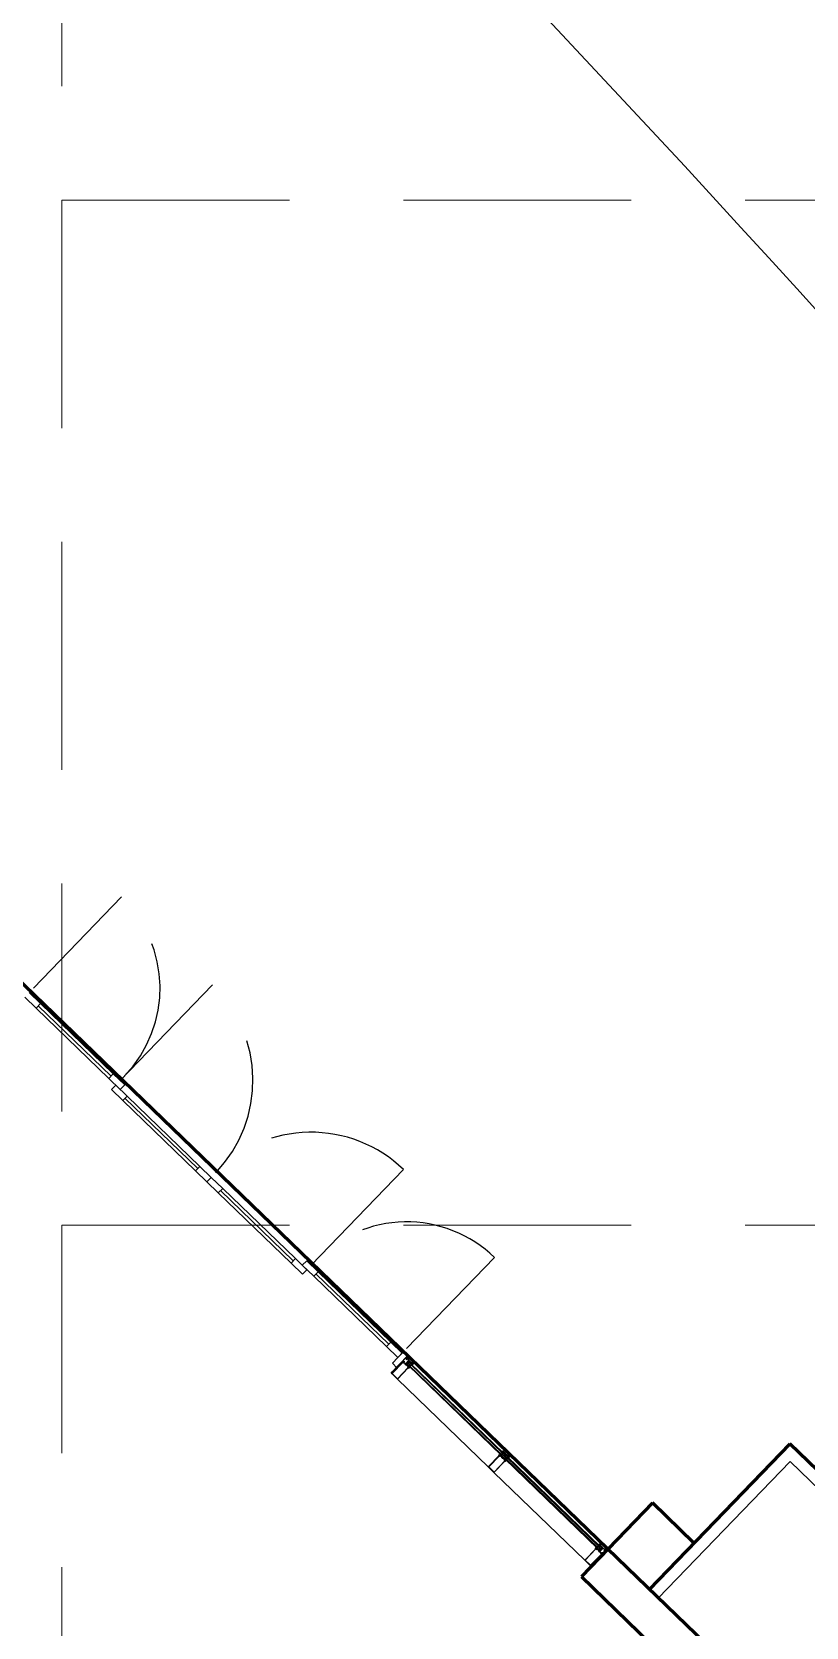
# Model space of a CAD drawing. Header units: feet. Extents: x 2597001 to 2598732, y 7017887 to 7019952.
# Drawn here: x 2597379.53 to 2597399.93, y 7018796.03 to 7018838.05 of the extents above; entities that cross this region are included whole.
import ezdxf

# ---------------------------------------------------------------- set-up
doc = ezdxf.new("R2010")
doc.units = ezdxf.units.FT
doc.header["$LTSCALE"] = 30
doc.header["$MEASUREMENT"] = 0
doc.linetypes.add('18358A-BASE-SITE$0$DASHED2', pattern=[0.375, 0.25, -0.125])
doc.linetypes.add('HIDDEN', pattern=[0.375, 0.25, -0.125])
doc.layers.get('0').update_dxf_attribs({"linetype": 'CONTINUOUS'})
for name, color, linetype, lineweight in [('18358A-BASE-SITE$0$Curb', 1, 'CONTINUOUS', 9), ('18358A-BASE-SITE$0$DICKS-A-WALL-AGAP', 1, 'CONTINUOUS', 20), ('18358A-BASE-SITE$0$DICKS-A-WALL-SHELL-EXT', 1, 'CONTINUOUS', 60), ('18358A-BASE-SITE$0$DICKS-A-WALL-SHELL-INT', 1, 'CONTINUOUS', 60)]:
    doc.layers.add(name, color=color, linetype=linetype, lineweight=lineweight)
doc.layers.add('GRID', color=254, linetype='HIDDEN')

msp = doc.modelspace()

# ---------------------------------------------------------------- linework, layer by layer
at = {"color": 9, "linetype": '18358A-BASE-SITE$0$DASHED2', "ltscale": 0.5}
for p, q in [((2597379.576, 7018812.866), (2597381.892, 7018815.264)), ((2597381.858, 7018810.431), (2597384.29, 7018812.948)), ((2597386.893, 7018805.568), (2597389.325, 7018808.086)), ((2597389.407, 7018803.372), (2597391.723, 7018805.77))]:
    msp.add_line(p, q, dxfattribs=at)
for p, q in [((2597379.345, 7018812.627), (2597379.644, 7018812.337)), ((2597379.76, 7018812.457), (2597379.46, 7018812.746)), ((2597379.644, 7018812.337), (2597379.76, 7018812.457)), ((2597379.644, 7018812.337), (2597381.563, 7018810.485)), ((2597379.644, 7018812.337), (2597379.644, 7018812.337)), ((2597381.678, 7018810.605), (2597379.76, 7018812.457)), ((2597381.678, 7018810.605), (2597381.563, 7018810.485)), ((2597381.563, 7018810.485), (2597381.862, 7018810.195)), ((2597381.978, 7018810.315), (2597381.678, 7018810.605)), ((2597381.742, 7018810.311), (2597381.627, 7018810.191)), ((2597381.627, 7018810.191), (2597381.926, 7018809.902)), ((2597382.042, 7018810.022), (2597381.742, 7018810.311)), ((2597381.862, 7018810.195), (2597381.978, 7018810.315)), ((2597381.862, 7018810.195), (2597381.862, 7018810.195)), ((2597381.926, 7018809.902), (2597382.042, 7018810.022)), ((2597381.926, 7018809.902), (2597383.845, 7018808.049)), ((2597381.926, 7018809.902), (2597381.926, 7018809.902)), ((2597383.96, 7018808.169), (2597382.042, 7018810.022)), ((2597383.96, 7018808.169), (2597383.845, 7018808.049)), ((2597383.845, 7018808.049), (2597384.144, 7018807.76)), ((2597384.26, 7018807.88), (2597383.96, 7018808.169)), ((2597384.144, 7018807.76), (2597384.26, 7018807.88)), ((2597384.26, 7018807.88), (2597384.144, 7018807.76)), ((2597384.144, 7018807.76), (2597384.144, 7018807.76)), ((2597384.144, 7018807.76), (2597384.444, 7018807.47)), ((2597384.56, 7018807.59), (2597384.26, 7018807.88)), ((2597384.444, 7018807.47), (2597384.56, 7018807.59)), ((2597386.478, 7018805.738), (2597384.56, 7018807.59)), ((2597384.444, 7018807.47), (2597384.444, 7018807.47)), ((2597384.444, 7018807.47), (2597386.362, 7018805.618)), ((2597386.478, 7018805.738), (2597386.362, 7018805.618)), ((2597386.362, 7018805.618), (2597386.662, 7018805.328)), ((2597386.778, 7018805.448), (2597386.478, 7018805.738)), ((2597386.774, 7018805.684), (2597386.658, 7018805.564)), ((2597386.658, 7018805.564), (2597386.958, 7018805.275)), ((2597386.662, 7018805.328), (2597386.778, 7018805.448)), ((2597387.073, 7018805.395), (2597386.774, 7018805.684)), ((2597386.662, 7018805.328), (2597386.662, 7018805.328)), ((2597386.958, 7018805.275), (2597387.073, 7018805.395)), ((2597386.958, 7018805.275), (2597386.958, 7018805.275)), ((2597386.958, 7018805.275), (2597388.876, 7018803.422)), ((2597388.992, 7018803.542), (2597387.073, 7018805.395)), ((2597388.992, 7018803.542), (2597388.876, 7018803.422)), ((2597388.876, 7018803.422), (2597389.176, 7018803.133)), ((2597389.291, 7018803.253), (2597388.992, 7018803.542)), ((2597389.43, 7018803.177), (2597388.996, 7018802.727)), ((2597389.32, 7018803.283), (2597389.031, 7018802.983)), ((2597389.031, 7018802.983), (2597389.151, 7018802.867)), ((2597389.176, 7018803.133), (2597389.291, 7018803.253)), ((2597389.176, 7018803.133), (2597389.176, 7018803.133)), ((2597389.44, 7018803.167), (2597389.32, 7018803.283)), ((2597389.434, 7018803.173), (2597389.43, 7018803.177)), ((2597389.434, 7018803.173), (2597389.435, 7018803.168)), ((2597389.435, 7018803.168), (2597389.438, 7018803.164)), ((2597389.438, 7018803.164), (2597389.442, 7018803.161)), ((2597389.442, 7018803.161), (2597389.447, 7018803.159)), ((2597389.447, 7018803.159), (2597389.449, 7018803.159)), ((2597389.449, 7018803.159), (2597389.599, 7018803.014)), ((2597391.905, 7018800.555), (2597389.455, 7018802.921)), ((2597391.963, 7018800.615), (2597389.513, 7018802.981)), ((2597389.578, 7018802.98), (2597389.56, 7018802.948)), ((2597389.573, 7018802.988), (2597389.599, 7018803.014)), ((2597389.573, 7018802.984), (2597389.578, 7018802.98)), ((2597388.996, 7018802.727), (2597389, 7018802.724)), ((2597389, 7018802.724), (2597389.004, 7018802.722)), ((2597389, 7018802.724), (2597389, 7018802.724)), ((2597389.004, 7018802.722), (2597389.009, 7018802.719)), ((2597389.009, 7018802.719), (2597389.012, 7018802.715)), ((2597389.012, 7018802.715), (2597389.014, 7018802.711)), ((2597389.014, 7018802.711), (2597389.015, 7018802.709)), ((2597389.015, 7018802.709), (2597389.164, 7018802.564)), ((2597389.164, 7018802.564), (2597389.452, 7018802.862)), ((2597389.454, 7018802.86), (2597389.458, 7018802.856)), ((2597389.458, 7018802.856), (2597389.489, 7018802.875)), ((2597391.558, 7018800.252), (2597391.846, 7018800.55)), ((2597391.708, 7018800.108), (2597391.996, 7018800.406)), ((2597391.84, 7018800.556), (2597391.858, 7018800.588)), ((2597391.844, 7018800.552), (2597391.84, 7018800.556)), ((2597391.959, 7018800.68), (2597391.928, 7018800.661)), ((2597391.964, 7018800.676), (2597391.959, 7018800.68)), ((2597391.967, 7018800.676), (2597391.993, 7018800.702)), ((2597392.142, 7018800.557), (2597391.993, 7018800.702)), ((2597391.998, 7018800.404), (2597392.002, 7018800.4)), ((2597394.449, 7018798.098), (2597391.999, 7018800.465)), ((2597392.002, 7018800.4), (2597392.033, 7018800.418)), ((2597394.507, 7018798.158), (2597392.057, 7018800.525)), ((2597392.121, 7018800.523), (2597392.104, 7018800.492)), ((2597392.117, 7018800.531), (2597392.142, 7018800.557)), ((2597392.117, 7018800.527), (2597392.121, 7018800.523)), ((2597391.708, 7018800.108), (2597391.558, 7018800.252)), ((2597394.102, 7018797.796), (2597394.39, 7018798.094)), ((2597394.705, 7018798.083), (2597394.271, 7018797.633)), ((2597394.384, 7018798.1), (2597394.402, 7018798.131)), ((2597394.388, 7018798.096), (2597394.384, 7018798.1)), ((2597394.503, 7018798.223), (2597394.472, 7018798.205)), ((2597394.508, 7018798.219), (2597394.503, 7018798.223)), ((2597394.511, 7018798.219), (2597394.537, 7018798.245)), ((2597394.686, 7018798.101), (2597394.537, 7018798.245)), ((2597394.687, 7018798.099), (2597394.686, 7018798.101)), ((2597394.689, 7018798.094), (2597394.687, 7018798.099)), ((2597394.701, 7018798.086), (2597394.697, 7018798.088)), ((2597394.701, 7018798.086), (2597394.705, 7018798.083)), ((2597394.252, 7018797.651), (2597394.102, 7018797.796)), ((2597394.254, 7018797.651), (2597394.252, 7018797.651)), ((2597394.259, 7018797.649), (2597394.254, 7018797.651)), ((2597394.263, 7018797.645), (2597394.259, 7018797.649)), ((2597394.265, 7018797.641), (2597394.263, 7018797.645)), ((2597394.267, 7018797.637), (2597394.265, 7018797.641)), ((2597394.267, 7018797.637), (2597394.267, 7018797.637)), ((2597394.271, 7018797.633), (2597394.267, 7018797.637))]:
    msp.add_line(p, q)
at = {"color": 9}
for p, q in [((2597379.702, 7018812.397), (2597381.62, 7018810.545)), ((2597381.984, 7018809.962), (2597383.902, 7018808.109)), ((2597384.502, 7018807.53), (2597386.42, 7018805.678)), ((2597387.015, 7018805.335), (2597388.934, 7018803.482)), ((2597389.015, 7018802.709), (2597389.318, 7018803.024)), ((2597389.026, 7018802.713), (2597389.308, 7018803.005)), ((2597389.032, 7018802.757), (2597389.314, 7018803.049)), ((2597389.303, 7018803.038), (2597389.058, 7018802.754)), ((2597389.308, 7018803.005), (2597389.328, 7018802.985)), ((2597389.311, 7018803.009), (2597389.324, 7018803.018)), ((2597389.311, 7018803.009), (2597389.328, 7018802.993)), ((2597389.314, 7018803.049), (2597389.34, 7018803.025)), ((2597389.318, 7018803.053), (2597389.376, 7018803.113)), ((2597389.343, 7018803.029), (2597389.318, 7018803.053)), ((2597389.324, 7018803.018), (2597389.318, 7018803.024)), ((2597389.321, 7018803.012), (2597389.322, 7018803.006)), ((2597389.324, 7018803.009), (2597389.321, 7018803.012)), ((2597389.322, 7018803.006), (2597389.325, 7018803.003)), ((2597389.34, 7018803.025), (2597389.324, 7018803.009)), ((2597389.325, 7018803.003), (2597389.336, 7018803.014)), ((2597389.328, 7018802.993), (2597389.337, 7018803.006)), ((2597389.339, 7018802.997), (2597389.328, 7018802.985)), ((2597389.336, 7018803.014), (2597389.344, 7018803.007)), ((2597389.38, 7018802.964), (2597389.337, 7018803.006)), ((2597389.373, 7018802.964), (2597389.339, 7018802.997)), ((2597389.34, 7018803.018), (2597389.354, 7018803.033)), ((2597389.347, 7018803.01), (2597389.34, 7018803.018)), ((2597389.35, 7018803.036), (2597389.343, 7018803.029)), ((2597389.344, 7018803.007), (2597389.347, 7018803.01)), ((2597389.354, 7018803.033), (2597389.35, 7018803.036)), ((2597389.366, 7018802.956), (2597389.373, 7018802.964)), ((2597389.366, 7018802.956), (2597389.369, 7018802.953)), ((2597389.369, 7018802.953), (2597389.373, 7018802.957)), ((2597389.373, 7018802.957), (2597389.399, 7018802.931)), ((2597389.376, 7018803.113), (2597389.401, 7018803.089)), ((2597389.38, 7018803.117), (2597389.401, 7018803.139)), ((2597389.405, 7018803.093), (2597389.38, 7018803.117)), ((2597389.38, 7018802.964), (2597389.386, 7018802.97)), ((2597389.384, 7018802.961), (2597389.39, 7018802.967)), ((2597389.384, 7018802.961), (2597389.403, 7018802.942)), ((2597389.388, 7018802.98), (2597389.386, 7018802.97)), ((2597389.449, 7018803.043), (2597389.388, 7018802.98)), ((2597389.393, 7018802.977), (2597389.39, 7018802.967)), ((2597389.449, 7018803.035), (2597389.393, 7018802.977)), ((2597389.401, 7018803.089), (2597389.394, 7018803.081)), ((2597389.394, 7018803.081), (2597389.398, 7018803.078)), ((2597389.396, 7018802.928), (2597389.399, 7018802.931)), ((2597389.396, 7018802.928), (2597389.399, 7018802.924)), ((2597389.398, 7018803.078), (2597389.412, 7018803.093)), ((2597389.399, 7018802.924), (2597389.407, 7018802.931)), ((2597389.401, 7018803.139), (2597389.407, 7018803.134)), ((2597389.403, 7018802.942), (2597389.409, 7018802.949)), ((2597389.405, 7018803.143), (2597389.434, 7018803.173)), ((2597389.41, 7018803.138), (2597389.405, 7018803.143)), ((2597389.405, 7018803.114), (2597389.42, 7018803.129)), ((2597389.411, 7018803.108), (2597389.405, 7018803.114)), ((2597389.42, 7018803.109), (2597389.405, 7018803.093)), ((2597389.407, 7018803.134), (2597389.41, 7018803.138)), ((2597389.407, 7018802.939), (2597389.412, 7018802.944)), ((2597389.407, 7018802.939), (2597389.45, 7018802.897)), ((2597389.407, 7018802.931), (2597389.44, 7018802.899)), ((2597389.419, 7018802.952), (2597389.409, 7018802.949)), ((2597389.42, 7018803.121), (2597389.411, 7018803.108)), ((2597389.412, 7018803.093), (2597389.42, 7018803.086)), ((2597389.422, 7018802.947), (2597389.412, 7018802.944)), ((2597389.416, 7018803.096), (2597389.427, 7018803.108)), ((2597389.423, 7018803.089), (2597389.416, 7018803.096)), ((2597389.417, 7018803.112), (2597389.42, 7018803.109)), ((2597389.423, 7018803.111), (2597389.417, 7018803.112)), ((2597389.475, 7018803.01), (2597389.419, 7018802.952)), ((2597389.429, 7018803.12), (2597389.42, 7018803.129)), ((2597389.42, 7018803.121), (2597389.437, 7018803.105)), ((2597389.42, 7018803.086), (2597389.423, 7018803.089)), ((2597389.444, 7018802.925), (2597389.421, 7018802.946)), ((2597389.483, 7018803.01), (2597389.422, 7018802.947)), ((2597389.423, 7018803.162), (2597389.425, 7018803.157)), ((2597389.423, 7018803.132), (2597389.449, 7018803.159)), ((2597389.423, 7018803.132), (2597389.432, 7018803.125)), ((2597389.427, 7018803.108), (2597389.423, 7018803.111)), ((2597389.437, 7018803.105), (2597389.424, 7018803.096)), ((2597389.424, 7018803.096), (2597389.537, 7018802.987)), ((2597389.425, 7018803.157), (2597389.428, 7018803.153)), ((2597389.426, 7018803.166), (2597389.428, 7018803.161)), ((2597389.428, 7018803.161), (2597389.431, 7018803.157)), ((2597389.428, 7018803.153), (2597389.431, 7018803.15)), ((2597389.429, 7018803.12), (2597389.435, 7018803.126)), ((2597389.43, 7018803.169), (2597389.432, 7018803.165)), ((2597389.431, 7018803.157), (2597389.435, 7018803.154)), ((2597389.431, 7018803.133), (2597389.449, 7018803.151)), ((2597389.431, 7018803.15), (2597389.436, 7018803.148)), ((2597389.433, 7018803.13), (2597389.431, 7018803.133)), ((2597389.432, 7018803.165), (2597389.435, 7018803.161)), ((2597389.435, 7018803.126), (2597389.432, 7018803.125)), ((2597389.433, 7018803.13), (2597389.45, 7018803.135)), ((2597389.433, 7018803.116), (2597389.445, 7018803.128)), ((2597389.433, 7018803.116), (2597389.444, 7018803.105)), ((2597389.433, 7018803.094), (2597389.444, 7018803.105)), ((2597389.467, 7018803.061), (2597389.433, 7018803.094)), ((2597389.438, 7018803.015), (2597389.433, 7018802.994)), ((2597389.433, 7018802.994), (2597389.435, 7018802.992)), ((2597389.435, 7018803.161), (2597389.439, 7018803.157)), ((2597389.435, 7018803.154), (2597389.44, 7018803.152)), ((2597389.456, 7018802.998), (2597389.435, 7018802.992)), ((2597389.436, 7018803.148), (2597389.438, 7018803.147)), ((2597389.453, 7018803.031), (2597389.438, 7018803.015)), ((2597389.444, 7018802.925), (2597389.438, 7018802.919)), ((2597389.439, 7018803.157), (2597389.443, 7018803.155)), ((2597389.443, 7018803.013), (2597389.439, 7018802.999)), ((2597389.453, 7018803.003), (2597389.439, 7018802.999)), ((2597389.44, 7018803.152), (2597389.441, 7018803.151)), ((2597389.443, 7018803.155), (2597389.445, 7018803.155)), ((2597389.461, 7018803.031), (2597389.443, 7018803.013)), ((2597389.445, 7018803.128), (2597389.452, 7018803.13)), ((2597389.454, 7018802.962), (2597389.445, 7018802.971)), ((2597389.446, 7018802.912), (2597389.518, 7018802.987)), ((2597389.451, 7018802.914), (2597389.448, 7018802.91)), ((2597389.456, 7018802.895), (2597389.448, 7018802.902)), ((2597389.449, 7018803.151), (2597389.591, 7018803.014)), ((2597389.463, 7018803.058), (2597389.449, 7018803.043)), ((2597389.449, 7018803.043), (2597389.464, 7018803.028)), ((2597389.449, 7018803.043), (2597389.461, 7018803.031)), ((2597389.449, 7018803.035), (2597389.453, 7018803.031)), ((2597389.449, 7018803.019), (2597389.449, 7018803.013)), ((2597389.452, 7018803.016), (2597389.449, 7018803.019)), ((2597389.449, 7018803.013), (2597389.453, 7018803.01)), ((2597389.452, 7018803.13), (2597389.45, 7018803.135)), ((2597389.455, 7018803.019), (2597389.452, 7018803.016)), ((2597389.471, 7018803.021), (2597389.453, 7018803.003)), ((2597389.453, 7018803.01), (2597389.459, 7018803.009)), ((2597389.454, 7018803.025), (2597389.455, 7018803.019)), ((2597389.457, 7018803.021), (2597389.454, 7018803.025)), ((2597389.454, 7018802.962), (2597389.472, 7018802.98)), ((2597389.456, 7018803.012), (2597389.459, 7018803.015)), ((2597389.471, 7018803.014), (2597389.456, 7018802.998)), ((2597389.459, 7018803.009), (2597389.456, 7018803.012)), ((2597389.464, 7018803.028), (2597389.457, 7018803.021)), ((2597389.459, 7018803.015), (2597389.464, 7018803.015)), ((2597389.49, 7018802.883), (2597389.459, 7018802.914)), ((2597389.461, 7018803.018), (2597389.468, 7018803.025)), ((2597389.464, 7018803.015), (2597389.461, 7018803.018)), ((2597389.463, 7018803.058), (2597389.463, 7018803.058)), ((2597389.497, 7018803.025), (2597389.463, 7018803.058)), ((2597389.472, 7018802.98), (2597389.463, 7018802.99)), ((2597389.464, 7018803.042), (2597389.465, 7018803.042)), ((2597389.467, 7018803.036), (2597389.464, 7018803.039)), ((2597389.467, 7018803.061), (2597389.469, 7018803.063)), ((2597389.47, 7018803.04), (2597389.468, 7018803.042)), ((2597389.468, 7018803.025), (2597389.483, 7018803.01)), ((2597389.469, 7018803.063), (2597389.503, 7018803.031)), ((2597389.469, 7018802.936), (2597389.498, 7018802.966)), ((2597391.919, 7018800.57), (2597389.469, 7018802.936)), ((2597389.499, 7018802.907), (2597389.469, 7018802.936)), ((2597389.47, 7018803.036), (2597389.471, 7018803.037)), ((2597389.471, 7018803.021), (2597389.483, 7018803.01)), ((2597389.471, 7018803.014), (2597389.475, 7018803.01)), ((2597389.475, 7018803.031), (2597389.476, 7018803.032)), ((2597389.478, 7018803.025), (2597389.476, 7018803.028)), ((2597389.482, 7018803.029), (2597389.479, 7018803.032)), ((2597389.481, 7018803.025), (2597389.482, 7018803.026)), ((2597389.483, 7018803.01), (2597389.497, 7018803.025)), ((2597389.505, 7018802.988), (2597389.483, 7018803.01)), ((2597391.948, 7018800.6), (2597389.498, 7018802.966)), ((2597389.498, 7018802.966), (2597389.528, 7018802.937)), ((2597389.528, 7018802.937), (2597389.499, 7018802.907)), ((2597389.499, 7018802.907), (2597389.499, 7018802.907)), ((2597389.501, 7018803.029), (2597389.503, 7018803.031)), ((2597389.501, 7018803.029), (2597389.534, 7018802.996)), ((2597389.505, 7018802.988), (2597389.511, 7018802.994)), ((2597389.52, 7018802.985), (2597389.524, 7018802.989)), ((2597389.552, 7018802.947), (2597389.52, 7018802.977)), ((2597389.539, 7018802.981), (2597389.531, 7018802.989)), ((2597389.534, 7018802.996), (2597389.545, 7018803.008)), ((2597389.545, 7018803), (2597389.537, 7018802.987)), ((2597389.545, 7018802.987), (2597389.539, 7018802.981)), ((2597389.539, 7018802.97), (2597389.539, 7018802.97)), ((2597389.547, 7018802.959), (2597389.539, 7018802.967)), ((2597389.544, 7018802.992), (2597389.542, 7018802.99)), ((2597389.542, 7018802.99), (2597389.545, 7018802.987)), ((2597389.551, 7018802.963), (2597389.542, 7018802.97)), ((2597389.552, 7018802.99), (2597389.544, 7018802.992)), ((2597389.549, 7018802.983), (2597389.544, 7018802.977)), ((2597389.555, 7018802.965), (2597389.544, 7018802.977)), ((2597389.557, 7018802.997), (2597389.545, 7018803.008)), ((2597389.562, 7018802.984), (2597389.545, 7018803)), ((2597389.562, 7018802.984), (2597389.549, 7018802.975)), ((2597389.549, 7018802.983), (2597389.552, 7018802.98)), ((2597389.549, 7018802.975), (2597389.555, 7018802.969)), ((2597389.55, 7018802.959), (2597389.551, 7018802.96)), ((2597389.552, 7018802.99), (2597389.554, 7018802.982)), ((2597389.554, 7018802.982), (2597389.552, 7018802.98)), ((2597389.573, 7018802.984), (2597389.555, 7018802.965)), ((2597389.555, 7018802.969), (2597389.57, 7018802.984)), ((2597389.557, 7018802.997), (2597389.569, 7018803.009)), ((2597389.56, 7018802.993), (2597389.566, 7018802.999)), ((2597389.56, 7018802.993), (2597389.57, 7018802.984)), ((2597389.566, 7018802.999), (2597389.565, 7018802.996)), ((2597389.573, 7018802.988), (2597389.565, 7018802.996)), ((2597389.569, 7018803.009), (2597389.57, 7018803.016)), ((2597389.57, 7018803.016), (2597389.575, 7018803.015)), ((2597389.571, 7018802.997), (2597389.575, 7018803.015)), ((2597389.571, 7018802.997), (2597389.573, 7018802.995)), ((2597389.573, 7018802.995), (2597389.591, 7018803.014)), ((2597391.993, 7018800.702), (2597389.599, 7018803.014)), ((2597389, 7018802.724), (2597389.029, 7018802.754)), ((2597389.003, 7018802.727), (2597389.008, 7018802.726)), ((2597389.007, 7018802.731), (2597389.012, 7018802.729)), ((2597389.008, 7018802.726), (2597389.012, 7018802.723)), ((2597389.01, 7018802.735), (2597389.015, 7018802.733)), ((2597389.012, 7018802.729), (2597389.016, 7018802.727)), ((2597389.012, 7018802.723), (2597389.015, 7018802.719)), ((2597389.015, 7018802.733), (2597389.019, 7018802.73)), ((2597389.015, 7018802.719), (2597389.018, 7018802.715)), ((2597389.016, 7018802.727), (2597389.019, 7018802.723)), ((2597389.018, 7018802.715), (2597389.018, 7018802.713)), ((2597389.019, 7018802.73), (2597389.023, 7018802.727)), ((2597389.019, 7018802.723), (2597389.021, 7018802.718)), ((2597389.021, 7018802.718), (2597389.022, 7018802.717)), ((2597389.023, 7018802.727), (2597389.025, 7018802.722)), ((2597389.025, 7018802.722), (2597389.025, 7018802.72)), ((2597389.026, 7018802.713), (2597389.168, 7018802.576)), ((2597389.029, 7018802.754), (2597389.034, 7018802.748)), ((2597389.038, 7018802.752), (2597389.032, 7018802.757)), ((2597389.034, 7018802.748), (2597389.038, 7018802.752)), ((2597391.558, 7018800.252), (2597389.164, 7018802.564)), ((2597389.168, 7018802.576), (2597389.45, 7018802.868)), ((2597389.44, 7018802.899), (2597389.43, 7018802.888)), ((2597389.45, 7018802.868), (2597389.43, 7018802.888)), ((2597389.437, 7018802.888), (2597389.45, 7018802.897)), ((2597389.454, 7018802.871), (2597389.437, 7018802.888)), ((2597389.445, 7018802.89), (2597389.447, 7018802.892)), ((2597389.448, 7018802.882), (2597389.445, 7018802.89)), ((2597389.447, 7018802.892), (2597389.45, 7018802.889)), ((2597389.448, 7018802.882), (2597389.456, 7018802.88)), ((2597389.45, 7018802.889), (2597389.456, 7018802.895)), ((2597389.452, 7018802.862), (2597389.468, 7018802.879)), ((2597389.454, 7018802.885), (2597389.46, 7018802.89)), ((2597389.454, 7018802.885), (2597389.457, 7018802.882)), ((2597389.454, 7018802.871), (2597389.463, 7018802.885)), ((2597389.454, 7018802.86), (2597389.472, 7018802.879)), ((2597389.456, 7018802.88), (2597389.457, 7018802.882)), ((2597389.472, 7018802.879), (2597389.46, 7018802.89)), ((2597389.463, 7018802.885), (2597389.468, 7018802.879)), ((2597389.466, 7018802.895), (2597389.467, 7018802.896)), ((2597389.475, 7018802.884), (2597389.466, 7018802.892)), ((2597389.478, 7018802.888), (2597389.47, 7018802.896)), ((2597389.478, 7018802.884), (2597389.478, 7018802.885)), ((2597391.569, 7018800.256), (2597391.852, 7018800.549)), ((2597391.712, 7018800.119), (2597391.994, 7018800.411)), ((2597391.844, 7018800.552), (2597391.862, 7018800.571)), ((2597391.846, 7018800.55), (2597391.862, 7018800.567)), ((2597391.852, 7018800.549), (2597391.872, 7018800.529)), ((2597391.855, 7018800.552), (2597391.868, 7018800.562)), ((2597391.855, 7018800.552), (2597391.872, 7018800.536)), ((2597391.862, 7018800.571), (2597391.874, 7018800.56)), ((2597391.868, 7018800.562), (2597391.862, 7018800.567)), ((2597391.864, 7018800.554), (2597391.866, 7018800.556)), ((2597391.866, 7018800.547), (2597391.864, 7018800.554)), ((2597391.866, 7018800.589), (2597391.897, 7018800.559)), ((2597391.869, 7018800.553), (2597391.866, 7018800.556)), ((2597391.866, 7018800.547), (2597391.874, 7018800.545)), ((2597391.867, 7018800.577), (2597391.868, 7018800.577)), ((2597391.875, 7018800.566), (2597391.867, 7018800.574)), ((2597391.869, 7018800.553), (2597391.874, 7018800.56)), ((2597391.879, 7018800.569), (2597391.871, 7018800.577)), ((2597391.872, 7018800.536), (2597391.881, 7018800.549)), ((2597391.883, 7018800.54), (2597391.872, 7018800.529)), ((2597391.873, 7018800.55), (2597391.879, 7018800.555)), ((2597391.876, 7018800.547), (2597391.873, 7018800.55)), ((2597391.874, 7018800.545), (2597391.876, 7018800.547)), ((2597391.878, 7018800.566), (2597391.879, 7018800.566)), ((2597391.879, 7018800.555), (2597391.886, 7018800.548)), ((2597391.924, 7018800.507), (2597391.881, 7018800.549)), ((2597391.917, 7018800.507), (2597391.883, 7018800.54)), ((2597391.889, 7018800.599), (2597391.918, 7018800.629)), ((2597391.919, 7018800.57), (2597391.889, 7018800.599)), ((2597391.897, 7018800.551), (2597391.894, 7018800.548)), ((2597391.896, 7018800.546), (2597391.968, 7018800.621)), ((2597391.909, 7018800.544), (2597391.903, 7018800.538)), ((2597391.909, 7018800.544), (2597391.931, 7018800.522)), ((2597391.91, 7018800.5), (2597391.917, 7018800.507)), ((2597391.913, 7018800.496), (2597391.91, 7018800.5)), ((2597391.913, 7018800.496), (2597391.917, 7018800.5)), ((2597391.943, 7018800.475), (2597391.917, 7018800.5)), ((2597391.918, 7018800.629), (2597391.948, 7018800.6)), ((2597391.948, 7018800.6), (2597391.919, 7018800.57)), ((2597391.919, 7018800.57), (2597391.919, 7018800.57)), ((2597391.924, 7018800.507), (2597391.93, 7018800.513)), ((2597391.927, 7018800.653), (2597391.959, 7018800.622)), ((2597391.928, 7018800.504), (2597391.934, 7018800.511)), ((2597391.947, 7018800.486), (2597391.928, 7018800.504)), ((2597391.932, 7018800.523), (2597391.93, 7018800.513)), ((2597391.993, 7018800.586), (2597391.932, 7018800.523)), ((2597391.937, 7018800.521), (2597391.934, 7018800.511)), ((2597391.993, 7018800.579), (2597391.937, 7018800.521)), ((2597391.939, 7018800.652), (2597391.94, 7018800.652)), ((2597391.948, 7018800.641), (2597391.939, 7018800.649)), ((2597391.94, 7018800.471), (2597391.943, 7018800.475)), ((2597391.943, 7018800.467), (2597391.94, 7018800.471)), ((2597391.951, 7018800.644), (2597391.943, 7018800.652)), ((2597391.943, 7018800.467), (2597391.951, 7018800.475)), ((2597391.945, 7018800.556), (2597391.964, 7018800.574)), ((2597391.945, 7018800.556), (2597391.955, 7018800.547)), ((2597391.964, 7018800.676), (2597391.946, 7018800.657)), ((2597391.946, 7018800.657), (2597391.957, 7018800.646)), ((2597391.947, 7018800.486), (2597391.953, 7018800.492)), ((2597391.949, 7018800.657), (2597391.964, 7018800.672)), ((2597391.955, 7018800.652), (2597391.949, 7018800.657)), ((2597391.95, 7018800.482), (2597391.956, 7018800.488)), ((2597391.95, 7018800.482), (2597391.994, 7018800.44)), ((2597391.951, 7018800.641), (2597391.951, 7018800.641)), ((2597391.951, 7018800.475), (2597391.984, 7018800.442)), ((2597391.963, 7018800.495), (2597391.953, 7018800.492)), ((2597391.964, 7018800.665), (2597391.955, 7018800.652)), ((2597391.966, 7018800.491), (2597391.956, 7018800.488)), ((2597391.963, 7018800.651), (2597391.957, 7018800.646)), ((2597391.962, 7018800.656), (2597391.96, 7018800.654)), ((2597391.963, 7018800.651), (2597391.96, 7018800.654)), ((2597391.97, 7018800.654), (2597391.962, 7018800.656)), ((2597391.967, 7018800.648), (2597391.962, 7018800.641)), ((2597391.962, 7018800.641), (2597391.97, 7018800.634)), ((2597392.019, 7018800.553), (2597391.963, 7018800.495)), ((2597391.973, 7018800.663), (2597391.964, 7018800.672)), ((2597391.964, 7018800.665), (2597391.981, 7018800.648)), ((2597391.964, 7018800.574), (2597391.973, 7018800.565)), ((2597391.988, 7018800.468), (2597391.965, 7018800.49)), ((2597391.966, 7018800.623), (2597391.97, 7018800.626)), ((2597392.027, 7018800.553), (2597391.966, 7018800.491)), ((2597391.967, 7018800.676), (2597391.975, 7018800.668)), ((2597391.97, 7018800.645), (2597391.967, 7018800.648)), ((2597391.981, 7018800.648), (2597391.968, 7018800.639)), ((2597392.08, 7018800.53), (2597391.968, 7018800.639)), ((2597391.97, 7018800.654), (2597391.972, 7018800.646)), ((2597391.972, 7018800.646), (2597391.97, 7018800.645)), ((2597391.97, 7018800.608), (2597391.976, 7018800.613)), ((2597391.97, 7018800.608), (2597391.993, 7018800.586)), ((2597391.973, 7018800.663), (2597391.979, 7018800.669)), ((2597391.984, 7018800.442), (2597391.973, 7018800.431)), ((2597391.994, 7018800.411), (2597391.973, 7018800.431)), ((2597391.975, 7018800.676), (2597391.993, 7018800.695)), ((2597391.977, 7018800.674), (2597391.975, 7018800.676)), ((2597391.979, 7018800.669), (2597391.975, 7018800.668)), ((2597391.977, 7018800.674), (2597391.994, 7018800.679)), ((2597391.977, 7018800.659), (2597391.989, 7018800.672)), ((2597391.977, 7018800.659), (2597391.988, 7018800.649)), ((2597391.977, 7018800.637), (2597391.988, 7018800.649)), ((2597392.011, 7018800.605), (2597391.977, 7018800.637)), ((2597391.982, 7018800.559), (2597391.977, 7018800.538)), ((2597391.979, 7018800.536), (2597391.977, 7018800.538)), ((2597391.999, 7018800.541), (2597391.979, 7018800.536)), ((2597391.981, 7018800.431), (2597391.994, 7018800.44)), ((2597391.998, 7018800.415), (2597391.981, 7018800.431)), ((2597391.997, 7018800.575), (2597391.982, 7018800.559)), ((2597391.988, 7018800.468), (2597391.982, 7018800.462)), ((2597391.986, 7018800.556), (2597391.983, 7018800.542)), ((2597391.997, 7018800.546), (2597391.983, 7018800.542)), ((2597392.005, 7018800.575), (2597391.986, 7018800.556)), ((2597391.989, 7018800.672), (2597391.995, 7018800.674)), ((2597391.998, 7018800.505), (2597391.989, 7018800.514)), ((2597391.989, 7018800.433), (2597391.991, 7018800.435)), ((2597391.992, 7018800.425), (2597391.989, 7018800.433)), ((2597391.99, 7018800.455), (2597392.062, 7018800.53)), ((2597391.991, 7018800.435), (2597391.994, 7018800.432)), ((2597391.995, 7018800.457), (2597391.992, 7018800.453)), ((2597391.999, 7018800.438), (2597391.992, 7018800.446)), ((2597391.992, 7018800.425), (2597391.999, 7018800.423)), ((2597392.135, 7018800.557), (2597391.993, 7018800.695)), ((2597391.993, 7018800.586), (2597392.007, 7018800.601)), ((2597392.005, 7018800.575), (2597391.993, 7018800.586)), ((2597392.008, 7018800.572), (2597391.993, 7018800.586)), ((2597391.997, 7018800.575), (2597391.993, 7018800.579)), ((2597391.993, 7018800.557), (2597391.993, 7018800.562)), ((2597391.993, 7018800.562), (2597391.996, 7018800.559)), ((2597391.997, 7018800.553), (2597391.993, 7018800.557)), ((2597391.995, 7018800.674), (2597391.994, 7018800.679)), ((2597391.994, 7018800.432), (2597391.999, 7018800.438)), ((2597391.996, 7018800.559), (2597391.999, 7018800.562)), ((2597391.996, 7018800.406), (2597392.012, 7018800.422)), ((2597392.015, 7018800.565), (2597391.997, 7018800.546)), ((2597392.003, 7018800.552), (2597391.997, 7018800.553)), ((2597391.999, 7018800.562), (2597391.998, 7018800.568)), ((2597391.998, 7018800.568), (2597392.001, 7018800.565)), ((2597391.998, 7018800.505), (2597392.016, 7018800.524)), ((2597391.998, 7018800.428), (2597392.004, 7018800.434)), ((2597391.998, 7018800.415), (2597392.007, 7018800.428)), ((2597391.998, 7018800.428), (2597392.001, 7018800.425)), ((2597391.998, 7018800.404), (2597392.016, 7018800.423)), ((2597392.015, 7018800.557), (2597391.999, 7018800.541)), ((2597391.999, 7018800.423), (2597392.001, 7018800.425)), ((2597392.003, 7018800.559), (2597392, 7018800.556)), ((2597392, 7018800.556), (2597392.003, 7018800.552)), ((2597392.001, 7018800.565), (2597392.008, 7018800.572)), ((2597392.008, 7018800.558), (2597392.003, 7018800.559)), ((2597392.034, 7018800.427), (2597392.003, 7018800.457)), ((2597392.016, 7018800.423), (2597392.004, 7018800.434)), ((2597392.012, 7018800.568), (2597392.005, 7018800.561)), ((2597392.005, 7018800.561), (2597392.008, 7018800.558)), ((2597392.007, 7018800.601), (2597392.041, 7018800.568)), ((2597392.016, 7018800.524), (2597392.007, 7018800.533)), ((2597392.007, 7018800.428), (2597392.012, 7018800.422)), ((2597392.008, 7018800.585), (2597392.009, 7018800.586)), ((2597392.011, 7018800.58), (2597392.008, 7018800.582)), ((2597392.01, 7018800.438), (2597392.011, 7018800.439)), ((2597392.019, 7018800.427), (2597392.01, 7018800.435)), ((2597392.011, 7018800.605), (2597392.013, 7018800.607)), ((2597392.014, 7018800.583), (2597392.012, 7018800.586)), ((2597392.027, 7018800.553), (2597392.012, 7018800.568)), ((2597392.046, 7018800.574), (2597392.013, 7018800.607)), ((2597392.013, 7018800.48), (2597392.042, 7018800.51)), ((2597394.463, 7018798.113), (2597392.013, 7018800.48)), ((2597392.043, 7018800.451), (2597392.013, 7018800.48)), ((2597392.014, 7018800.58), (2597392.014, 7018800.58)), ((2597392.022, 7018800.431), (2597392.014, 7018800.439)), ((2597392.027, 7018800.553), (2597392.015, 7018800.565)), ((2597392.019, 7018800.553), (2597392.015, 7018800.557)), ((2597392.019, 7018800.574), (2597392.02, 7018800.575)), ((2597392.022, 7018800.569), (2597392.019, 7018800.571)), ((2597392.022, 7018800.427), (2597392.022, 7018800.428)), ((2597392.026, 7018800.572), (2597392.023, 7018800.575)), ((2597392.025, 7018800.569), (2597392.026, 7018800.569)), ((2597392.041, 7018800.568), (2597392.027, 7018800.553)), ((2597392.049, 7018800.532), (2597392.027, 7018800.553)), ((2597392.041, 7018800.568), (2597392.041, 7018800.568)), ((2597394.492, 7018798.143), (2597392.042, 7018800.51)), ((2597392.042, 7018800.51), (2597392.072, 7018800.481)), ((2597392.072, 7018800.481), (2597392.043, 7018800.451)), ((2597392.043, 7018800.451), (2597392.043, 7018800.451)), ((2597392.045, 7018800.572), (2597392.046, 7018800.574)), ((2597392.045, 7018800.572), (2597392.078, 7018800.54)), ((2597392.049, 7018800.532), (2597392.054, 7018800.537)), ((2597392.064, 7018800.528), (2597392.068, 7018800.532)), ((2597392.096, 7018800.49), (2597392.064, 7018800.521)), ((2597392.083, 7018800.525), (2597392.075, 7018800.532)), ((2597392.078, 7018800.54), (2597392.089, 7018800.551)), ((2597392.089, 7018800.544), (2597392.08, 7018800.53)), ((2597392.089, 7018800.53), (2597392.083, 7018800.525)), ((2597392.083, 7018800.513), (2597392.083, 7018800.514)), ((2597392.091, 7018800.502), (2597392.083, 7018800.51)), ((2597392.088, 7018800.535), (2597392.086, 7018800.533)), ((2597392.086, 7018800.533), (2597392.089, 7018800.53)), ((2597392.094, 7018800.506), (2597392.086, 7018800.514)), ((2597392.093, 7018800.526), (2597392.087, 7018800.52)), ((2597392.099, 7018800.509), (2597392.087, 7018800.52)), ((2597392.095, 7018800.533), (2597392.088, 7018800.535)), ((2597392.1, 7018800.54), (2597392.089, 7018800.551)), ((2597392.106, 7018800.527), (2597392.089, 7018800.544)), ((2597392.106, 7018800.527), (2597392.093, 7018800.518)), ((2597392.093, 7018800.526), (2597392.096, 7018800.523)), ((2597392.093, 7018800.518), (2597392.099, 7018800.512)), ((2597392.094, 7018800.502), (2597392.095, 7018800.503)), ((2597392.095, 7018800.533), (2597392.098, 7018800.525)), ((2597392.098, 7018800.525), (2597392.096, 7018800.523)), ((2597392.099, 7018800.512), (2597392.114, 7018800.527)), ((2597392.117, 7018800.527), (2597392.099, 7018800.509)), ((2597392.1, 7018800.54), (2597392.112, 7018800.552)), ((2597392.104, 7018800.536), (2597392.11, 7018800.542)), ((2597392.104, 7018800.536), (2597392.114, 7018800.527)), ((2597392.11, 7018800.542), (2597392.109, 7018800.539)), ((2597392.117, 7018800.531), (2597392.109, 7018800.539)), ((2597392.112, 7018800.552), (2597392.114, 7018800.559)), ((2597392.114, 7018800.559), (2597392.119, 7018800.558)), ((2597392.115, 7018800.541), (2597392.119, 7018800.558)), ((2597392.115, 7018800.541), (2597392.117, 7018800.538)), ((2597392.117, 7018800.538), (2597392.135, 7018800.557)), ((2597394.537, 7018798.245), (2597392.142, 7018800.557)), ((2597391.712, 7018800.119), (2597391.569, 7018800.256)), ((2597394.102, 7018797.796), (2597391.708, 7018800.108)), ((2597394.113, 7018797.8), (2597394.396, 7018798.092)), ((2597394.252, 7018797.651), (2597394.556, 7018797.966)), ((2597394.256, 7018797.662), (2597394.538, 7018797.954)), ((2597394.571, 7018797.951), (2597394.296, 7018797.696)), ((2597394.3, 7018797.67), (2597394.582, 7018797.963)), ((2597394.388, 7018798.096), (2597394.406, 7018798.114)), ((2597394.39, 7018798.094), (2597394.406, 7018798.111)), ((2597394.396, 7018798.092), (2597394.416, 7018798.072)), ((2597394.399, 7018798.096), (2597394.412, 7018798.105)), ((2597394.399, 7018798.096), (2597394.416, 7018798.079)), ((2597394.406, 7018798.114), (2597394.418, 7018798.103)), ((2597394.412, 7018798.105), (2597394.406, 7018798.111)), ((2597394.408, 7018798.098), (2597394.41, 7018798.1)), ((2597394.41, 7018798.09), (2597394.408, 7018798.098)), ((2597394.41, 7018798.133), (2597394.441, 7018798.102)), ((2597394.413, 7018798.097), (2597394.41, 7018798.1)), ((2597394.41, 7018798.09), (2597394.418, 7018798.088)), ((2597394.411, 7018798.12), (2597394.412, 7018798.121)), ((2597394.419, 7018798.109), (2597394.411, 7018798.117)), ((2597394.413, 7018798.097), (2597394.418, 7018798.103)), ((2597394.423, 7018798.113), (2597394.415, 7018798.121)), ((2597394.416, 7018798.093), (2597394.423, 7018798.098)), ((2597394.42, 7018798.09), (2597394.416, 7018798.093)), ((2597394.416, 7018798.079), (2597394.425, 7018798.093)), ((2597394.427, 7018798.083), (2597394.416, 7018798.072)), ((2597394.418, 7018798.088), (2597394.42, 7018798.09)), ((2597394.422, 7018798.109), (2597394.423, 7018798.11)), ((2597394.423, 7018798.098), (2597394.43, 7018798.091)), ((2597394.468, 7018798.051), (2597394.425, 7018798.093)), ((2597394.461, 7018798.051), (2597394.427, 7018798.083)), ((2597394.433, 7018798.142), (2597394.462, 7018798.172)), ((2597394.463, 7018798.113), (2597394.433, 7018798.142)), ((2597394.441, 7018798.095), (2597394.438, 7018798.091)), ((2597394.44, 7018798.089), (2597394.512, 7018798.164)), ((2597394.453, 7018798.087), (2597394.447, 7018798.082)), ((2597394.453, 7018798.087), (2597394.475, 7018798.066)), ((2597394.454, 7018798.043), (2597394.461, 7018798.051)), ((2597394.457, 7018798.04), (2597394.454, 7018798.043)), ((2597394.457, 7018798.04), (2597394.461, 7018798.043)), ((2597394.487, 7018798.018), (2597394.461, 7018798.043)), ((2597394.462, 7018798.172), (2597394.492, 7018798.143)), ((2597394.492, 7018798.143), (2597394.463, 7018798.113)), ((2597394.463, 7018798.113), (2597394.463, 7018798.113)), ((2597394.468, 7018798.051), (2597394.474, 7018798.056)), ((2597394.471, 7018798.196), (2597394.503, 7018798.166)), ((2597394.472, 7018798.047), (2597394.478, 7018798.054)), ((2597394.491, 7018798.029), (2597394.472, 7018798.047)), ((2597394.476, 7018798.067), (2597394.474, 7018798.056)), ((2597394.537, 7018798.129), (2597394.476, 7018798.067)), ((2597394.481, 7018798.064), (2597394.478, 7018798.054)), ((2597394.537, 7018798.122), (2597394.481, 7018798.064)), ((2597394.483, 7018798.195), (2597394.484, 7018798.196)), ((2597394.491, 7018798.184), (2597394.483, 7018798.192)), ((2597394.483, 7018798.014), (2597394.487, 7018798.018)), ((2597394.487, 7018798.011), (2597394.483, 7018798.014)), ((2597394.495, 7018798.188), (2597394.487, 7018798.196)), ((2597394.487, 7018798.011), (2597394.494, 7018798.018)), ((2597394.508, 7018798.219), (2597394.489, 7018798.2)), ((2597394.489, 7018798.2), (2597394.501, 7018798.189)), ((2597394.489, 7018798.099), (2597394.507, 7018798.118)), ((2597394.489, 7018798.099), (2597394.499, 7018798.09)), ((2597394.491, 7018798.029), (2597394.497, 7018798.036)), ((2597394.493, 7018798.2), (2597394.508, 7018798.215)), ((2597394.499, 7018798.195), (2597394.493, 7018798.2)), ((2597394.494, 7018798.184), (2597394.495, 7018798.185)), ((2597394.494, 7018798.026), (2597394.5, 7018798.031)), ((2597394.494, 7018798.026), (2597394.538, 7018797.984)), ((2597394.494, 7018798.018), (2597394.528, 7018797.986)), ((2597394.507, 7018798.039), (2597394.497, 7018798.036)), ((2597394.508, 7018798.208), (2597394.499, 7018798.195)), ((2597394.51, 7018798.034), (2597394.5, 7018798.031)), ((2597394.507, 7018798.195), (2597394.501, 7018798.189)), ((2597394.506, 7018798.2), (2597394.504, 7018798.198)), ((2597394.507, 7018798.195), (2597394.504, 7018798.198)), ((2597394.514, 7018798.198), (2597394.506, 7018798.2)), ((2597394.511, 7018798.191), (2597394.506, 7018798.185)), ((2597394.506, 7018798.185), (2597394.514, 7018798.177)), ((2597394.507, 7018798.118), (2597394.517, 7018798.109)), ((2597394.563, 7018798.097), (2597394.507, 7018798.039)), ((2597394.517, 7018798.206), (2597394.508, 7018798.215)), ((2597394.508, 7018798.208), (2597394.525, 7018798.192)), ((2597394.51, 7018798.166), (2597394.514, 7018798.17)), ((2597394.57, 7018798.097), (2597394.51, 7018798.034)), ((2597394.511, 7018798.219), (2597394.519, 7018798.211)), ((2597394.514, 7018798.188), (2597394.511, 7018798.191)), ((2597394.525, 7018798.192), (2597394.512, 7018798.183)), ((2597394.624, 7018798.074), (2597394.512, 7018798.183)), ((2597394.514, 7018798.198), (2597394.516, 7018798.19)), ((2597394.516, 7018798.19), (2597394.514, 7018798.188)), ((2597394.514, 7018798.151), (2597394.52, 7018798.157)), ((2597394.514, 7018798.151), (2597394.537, 7018798.129)), ((2597394.517, 7018798.206), (2597394.523, 7018798.212)), ((2597394.528, 7018797.986), (2597394.517, 7018797.974)), ((2597394.538, 7018797.954), (2597394.517, 7018797.974)), ((2597394.519, 7018798.219), (2597394.537, 7018798.238)), ((2597394.521, 7018798.217), (2597394.519, 7018798.219)), ((2597394.523, 7018798.212), (2597394.519, 7018798.211)), ((2597394.526, 7018798.102), (2597394.52, 7018798.081)), ((2597394.523, 7018798.079), (2597394.52, 7018798.081)), ((2597394.521, 7018798.217), (2597394.538, 7018798.222)), ((2597394.521, 7018798.203), (2597394.533, 7018798.215)), ((2597394.521, 7018798.203), (2597394.532, 7018798.192)), ((2597394.521, 7018798.181), (2597394.532, 7018798.192)), ((2597394.555, 7018798.148), (2597394.521, 7018798.181)), ((2597394.543, 7018798.085), (2597394.523, 7018798.079)), ((2597394.525, 7018797.975), (2597394.538, 7018797.984)), ((2597394.542, 7018797.958), (2597394.525, 7018797.975)), ((2597394.541, 7018798.118), (2597394.526, 7018798.102)), ((2597394.53, 7018798.099), (2597394.527, 7018798.086)), ((2597394.541, 7018798.089), (2597394.527, 7018798.086)), ((2597394.548, 7018798.118), (2597394.53, 7018798.099)), ((2597394.533, 7018798.215), (2597394.539, 7018798.217)), ((2597394.535, 7018797.972), (2597394.546, 7018797.983)), ((2597394.539, 7018797.968), (2597394.535, 7018797.972)), ((2597394.679, 7018798.101), (2597394.537, 7018798.238)), ((2597394.537, 7018798.129), (2597394.551, 7018798.144)), ((2597394.552, 7018798.115), (2597394.537, 7018798.129)), ((2597394.548, 7018798.118), (2597394.537, 7018798.129)), ((2597394.541, 7018798.118), (2597394.537, 7018798.122)), ((2597394.537, 7018798.106), (2597394.54, 7018798.103)), ((2597394.537, 7018798.1), (2597394.537, 7018798.106)), ((2597394.541, 7018798.096), (2597394.537, 7018798.1)), ((2597394.539, 7018798.217), (2597394.538, 7018798.222)), ((2597394.538, 7018797.99), (2597394.542, 7018797.994)), ((2597394.546, 7018797.983), (2597394.538, 7018797.99)), ((2597394.544, 7018797.968), (2597394.539, 7018797.968)), ((2597394.54, 7018798.103), (2597394.543, 7018798.106)), ((2597394.559, 7018798.108), (2597394.541, 7018798.089)), ((2597394.547, 7018798.096), (2597394.541, 7018798.096)), ((2597394.557, 7018797.987), (2597394.541, 7018797.971)), ((2597394.541, 7018797.971), (2597394.544, 7018797.968)), ((2597394.542, 7018798.111), (2597394.545, 7018798.108)), ((2597394.543, 7018798.106), (2597394.542, 7018798.111)), ((2597394.542, 7018797.994), (2597394.549, 7018797.987)), ((2597394.542, 7018797.958), (2597394.55, 7018797.971)), ((2597394.559, 7018798.101), (2597394.543, 7018798.085)), ((2597394.546, 7018798.102), (2597394.544, 7018798.099)), ((2597394.544, 7018798.099), (2597394.547, 7018798.096)), ((2597394.545, 7018798.108), (2597394.552, 7018798.115)), ((2597394.552, 7018798.101), (2597394.546, 7018798.102)), ((2597394.555, 7018798.111), (2597394.549, 7018798.105)), ((2597394.549, 7018798.105), (2597394.552, 7018798.101)), ((2597394.549, 7018797.987), (2597394.564, 7018798.002)), ((2597394.55, 7018797.971), (2597394.556, 7018797.966)), ((2597394.551, 7018798.144), (2597394.585, 7018798.112)), ((2597394.552, 7018798.128), (2597394.553, 7018798.129)), ((2597394.555, 7018798.123), (2597394.552, 7018798.125)), ((2597394.555, 7018798.148), (2597394.557, 7018798.15)), ((2597394.57, 7018798.097), (2597394.555, 7018798.111)), ((2597394.558, 7018798.127), (2597394.556, 7018798.129)), ((2597394.59, 7018798.117), (2597394.557, 7018798.15)), ((2597394.582, 7018797.963), (2597394.557, 7018797.987)), ((2597394.558, 7018798.123), (2597394.558, 7018798.124)), ((2597394.57, 7018798.097), (2597394.559, 7018798.108)), ((2597394.563, 7018798.097), (2597394.559, 7018798.101)), ((2597394.567, 7018797.998), (2597394.56, 7018797.991)), ((2597394.56, 7018797.991), (2597394.586, 7018797.966)), ((2597394.563, 7018798.118), (2597394.564, 7018798.118)), ((2597394.566, 7018798.112), (2597394.563, 7018798.115)), ((2597394.564, 7018798.002), (2597394.567, 7018797.998)), ((2597394.57, 7018798.116), (2597394.567, 7018798.118)), ((2597394.569, 7018798.112), (2597394.57, 7018798.113)), ((2597394.585, 7018798.112), (2597394.57, 7018798.097)), ((2597394.585, 7018798.112), (2597394.585, 7018798.112)), ((2597394.586, 7018797.966), (2597394.644, 7018798.026)), ((2597394.589, 7018798.116), (2597394.59, 7018798.117)), ((2597394.589, 7018798.116), (2597394.622, 7018798.083)), ((2597394.607, 7018798.047), (2597394.622, 7018798.062)), ((2597394.611, 7018798.043), (2597394.607, 7018798.047)), ((2597394.618, 7018798.051), (2597394.611, 7018798.043)), ((2597394.614, 7018798.069), (2597394.618, 7018798.073)), ((2597394.622, 7018798.062), (2597394.614, 7018798.069)), ((2597394.618, 7018798.073), (2597394.625, 7018798.066)), ((2597394.644, 7018798.026), (2597394.618, 7018798.051)), ((2597394.622, 7018798.083), (2597394.633, 7018798.094)), ((2597394.637, 7018798.071), (2597394.622, 7018798.055)), ((2597394.622, 7018798.055), (2597394.647, 7018798.03)), ((2597394.633, 7018798.087), (2597394.624, 7018798.074)), ((2597394.625, 7018798.066), (2597394.636, 7018798.077)), ((2597394.644, 7018798.083), (2597394.633, 7018798.094)), ((2597394.65, 7018798.071), (2597394.633, 7018798.087)), ((2597394.636, 7018798.077), (2597394.64, 7018798.073)), ((2597394.641, 7018798.067), (2597394.637, 7018798.071)), ((2597394.65, 7018798.071), (2597394.637, 7018798.061)), ((2597394.637, 7018798.061), (2597394.643, 7018798.056)), ((2597394.64, 7018798.073), (2597394.641, 7018798.067)), ((2597394.643, 7018798.056), (2597394.657, 7018798.071)), ((2597394.644, 7018798.083), (2597394.656, 7018798.096)), ((2597394.647, 7018798.03), (2597394.669, 7018798.053)), ((2597394.648, 7018798.08), (2597394.654, 7018798.086)), ((2597394.648, 7018798.08), (2597394.657, 7018798.071)), ((2597394.654, 7018798.086), (2597394.653, 7018798.082)), ((2597394.661, 7018798.075), (2597394.653, 7018798.082)), ((2597394.656, 7018798.096), (2597394.658, 7018798.103)), ((2597394.658, 7018798.103), (2597394.663, 7018798.101)), ((2597394.659, 7018798.084), (2597394.663, 7018798.101)), ((2597394.659, 7018798.084), (2597394.661, 7018798.082)), ((2597394.661, 7018798.082), (2597394.679, 7018798.101)), ((2597394.661, 7018798.075), (2597394.686, 7018798.101)), ((2597394.663, 7018798.058), (2597394.667, 7018798.062)), ((2597394.669, 7018798.053), (2597394.663, 7018798.058)), ((2597394.667, 7018798.062), (2597394.672, 7018798.056)), ((2597394.672, 7018798.056), (2597394.701, 7018798.086)), ((2597394.676, 7018798.088), (2597394.676, 7018798.089)), ((2597394.678, 7018798.083), (2597394.676, 7018798.088)), ((2597394.682, 7018798.079), (2597394.678, 7018798.083)), ((2597394.68, 7018798.091), (2597394.679, 7018798.093)), ((2597394.682, 7018798.087), (2597394.68, 7018798.091)), ((2597394.685, 7018798.083), (2597394.682, 7018798.087)), ((2597394.686, 7018798.077), (2597394.682, 7018798.079)), ((2597394.683, 7018798.095), (2597394.683, 7018798.097)), ((2597394.686, 7018798.091), (2597394.683, 7018798.095)), ((2597394.689, 7018798.08), (2597394.685, 7018798.083)), ((2597394.689, 7018798.087), (2597394.686, 7018798.091)), ((2597394.691, 7018798.075), (2597394.686, 7018798.077)), ((2597394.692, 7018798.091), (2597394.689, 7018798.094)), ((2597394.693, 7018798.084), (2597394.689, 7018798.087)), ((2597394.694, 7018798.079), (2597394.689, 7018798.08)), ((2597394.697, 7018798.088), (2597394.692, 7018798.091)), ((2597394.698, 7018798.082), (2597394.693, 7018798.084)), ((2597394.256, 7018797.662), (2597394.113, 7018797.8)), ((2597394.258, 7018797.654), (2597394.256, 7018797.655)), ((2597394.262, 7018797.652), (2597394.258, 7018797.654)), ((2597394.261, 7018797.658), (2597394.26, 7018797.659)), ((2597394.266, 7018797.656), (2597394.261, 7018797.658)), ((2597394.266, 7018797.649), (2597394.262, 7018797.652)), ((2597394.265, 7018797.662), (2597394.263, 7018797.662)), ((2597394.27, 7018797.66), (2597394.265, 7018797.662)), ((2597394.27, 7018797.653), (2597394.266, 7018797.656)), ((2597394.269, 7018797.645), (2597394.266, 7018797.649)), ((2597394.267, 7018797.637), (2597394.296, 7018797.667)), ((2597394.271, 7018797.64), (2597394.269, 7018797.645)), ((2597394.273, 7018797.657), (2597394.27, 7018797.66)), ((2597394.273, 7018797.649), (2597394.27, 7018797.653)), ((2597394.276, 7018797.653), (2597394.273, 7018797.657)), ((2597394.275, 7018797.644), (2597394.273, 7018797.649)), ((2597394.278, 7018797.648), (2597394.276, 7018797.653)), ((2597394.291, 7018797.672), (2597394.294, 7018797.676)), ((2597394.296, 7018797.667), (2597394.291, 7018797.672)), ((2597394.294, 7018797.676), (2597394.3, 7018797.67))]:
    msp.add_line(p, q, dxfattribs=at)
for points in [[(2597389.058, 7018802.754), (2597389.043, 7018802.769), (2597389.303, 7018803.038), (2597389.318, 7018803.024), (2597389.058, 7018802.754)], [(2597394.311, 7018797.682), (2597394.296, 7018797.696), (2597394.556, 7018797.966), (2597394.571, 7018797.951), (2597394.311, 7018797.682)]]:
    msp.add_lwpolyline(points, close=True, dxfattribs=at)
for centre in [(2597389.42, 7018803.143), (2597389.029, 7018802.739), (2597394.672, 7018798.071), (2597394.281, 7018797.666)]:
    msp.add_circle(centre, 0.0104, dxfattribs=at)
at = {"color": 9, "linetype": '18358A-BASE-SITE$0$DASHED2', "ltscale": 0.5}
for centre, radius, start, end in [((2597379.576, 7018812.866), 3.334, 316, 46), ((2597381.858, 7018810.431), 3.5, 316, 46), ((2597386.893, 7018805.568), 3.5, 46, 136), ((2597389.407, 7018803.372), 3.334, 46, 136)]:
    msp.add_arc(centre, radius, start, end, dxfattribs=at)
at = {"color": 9}
for centre, radius, start, end in [((2597389.442, 7018802.915), 0.00521, 136, 316), ((2597389.452, 7018802.906), 0.00521, 136, 226.0003), ((2597389.455, 7018802.91), 0.00521, 46, 136), ((2597389.466, 7018803.04), 0.00212, 136, 226), ((2597389.466, 7018803.041), 0.00212, 46, 136), ((2597389.468, 7018803.038), 0.00212, 226, 316), ((2597389.469, 7018803.038), 0.00212, 316, 46), ((2597389.477, 7018803.029), 0.00212, 136, 226), ((2597389.478, 7018803.03), 0.00212, 46, 136), ((2597389.48, 7018803.027), 0.00212, 226, 316), ((2597389.48, 7018803.028), 0.00212, 316, 46), ((2597389.514, 7018802.99), 0.00521, 316, 136), ((2597389.524, 7018802.981), 0.00521, 136, 226), ((2597389.527, 7018802.985), 0.00521, 45.9998, 136), ((2597389.54, 7018802.968), 0.00212, 136, 226), ((2597389.541, 7018802.969), 0.00212, 46, 136), ((2597389.548, 7018802.96), 0.00212, 226, 316), ((2597389.549, 7018802.961), 0.00212, 316, 46), ((2597389.468, 7018802.893), 0.00212, 136, 226), ((2597389.469, 7018802.894), 0.00212, 46, 136), ((2597389.476, 7018802.885), 0.00212, 226, 316), ((2597389.477, 7018802.886), 0.00212, 316, 46), ((2597391.868, 7018800.575), 0.00212, 136, 226), ((2597391.869, 7018800.576), 0.00212, 46, 136), ((2597391.877, 7018800.567), 0.00212, 226, 316), ((2597391.877, 7018800.568), 0.00212, 316, 46), ((2597391.89, 7018800.551), 0.00521, 225.9998, 316), ((2597391.9, 7018800.542), 0.00521, 136, 316), ((2597391.894, 7018800.555), 0.00521, 316, 46), ((2597391.941, 7018800.65), 0.00212, 136, 226), ((2597391.941, 7018800.651), 0.00212, 46, 136), ((2597391.949, 7018800.642), 0.00212, 226, 316), ((2597391.95, 7018800.643), 0.00212, 316, 46), ((2597391.962, 7018800.626), 0.00521, 226, 316), ((2597391.972, 7018800.617), 0.00521, 316, 136), ((2597391.966, 7018800.63), 0.00521, 316, 46.0003), ((2597391.986, 7018800.459), 0.00521, 136, 316), ((2597391.995, 7018800.45), 0.00521, 136, 226.0003), ((2597391.999, 7018800.453), 0.00521, 46, 136), ((2597392.01, 7018800.584), 0.00212, 136, 226), ((2597392.01, 7018800.584), 0.00212, 46, 136), ((2597392.012, 7018800.437), 0.00212, 136, 226), ((2597392.012, 7018800.581), 0.00212, 226, 316), ((2597392.012, 7018800.437), 0.00212, 46, 136), ((2597392.013, 7018800.582), 0.00212, 316, 46), ((2597392.021, 7018800.573), 0.00212, 136, 226), ((2597392.02, 7018800.429), 0.00212, 226, 316), ((2597392.022, 7018800.573), 0.00212, 46, 136), ((2597392.023, 7018800.57), 0.00212, 226, 316), ((2597392.021, 7018800.43), 0.00212, 316, 46), ((2597392.024, 7018800.571), 0.00212, 316, 46), ((2597392.058, 7018800.534), 0.00521, 316, 136), ((2597392.068, 7018800.525), 0.00521, 136, 226), ((2597392.071, 7018800.528), 0.00521, 45.9998, 136), ((2597392.084, 7018800.512), 0.00212, 136, 226), ((2597392.085, 7018800.512), 0.00212, 46, 136), ((2597392.092, 7018800.504), 0.00212, 226, 316), ((2597392.093, 7018800.504), 0.00212, 316, 46), ((2597394.412, 7018798.119), 0.00212, 136, 226), ((2597394.413, 7018798.119), 0.00212, 46, 136), ((2597394.421, 7018798.111), 0.00212, 226, 316), ((2597394.421, 7018798.111), 0.00212, 316, 46), ((2597394.434, 7018798.095), 0.00521, 225.9998, 316), ((2597394.444, 7018798.085), 0.00521, 136, 316), ((2597394.438, 7018798.098), 0.00521, 316, 46), ((2597394.485, 7018798.193), 0.00212, 136, 226), ((2597394.485, 7018798.194), 0.00212, 46, 136), ((2597394.493, 7018798.186), 0.00212, 226, 316), ((2597394.494, 7018798.186), 0.00212, 316, 46), ((2597394.506, 7018798.17), 0.00521, 226, 316), ((2597394.516, 7018798.16), 0.00521, 316, 136), ((2597394.51, 7018798.173), 0.00521, 316, 46.0003), ((2597394.554, 7018798.127), 0.00212, 136, 226), ((2597394.554, 7018798.128), 0.00212, 46, 136), ((2597394.556, 7018798.124), 0.00212, 226, 316), ((2597394.557, 7018798.125), 0.00212, 316, 46), ((2597394.565, 7018798.116), 0.00212, 136, 226), ((2597394.565, 7018798.117), 0.00212, 46, 136), ((2597394.567, 7018798.114), 0.00212, 226, 316), ((2597394.568, 7018798.114), 0.00212, 316, 46)]:
    msp.add_arc(centre, radius, start, end, dxfattribs=at)
for centre, start, end in [((2597389.555, 7018802.951), 226, 331.0001), ((2597389.487, 7018802.88), 301, 46), ((2597391.862, 7018800.586), 46, 151.0001), ((2597391.931, 7018800.657), 121, 226), ((2597392.031, 7018800.423), 301, 46), ((2597392.099, 7018800.494), 226, 331.0001), ((2597394.406, 7018798.129), 46, 151.0001), ((2597394.475, 7018798.2), 121, 226)]:
    msp.add_arc(centre, 0.00521, start, end)
at = {"layer": '18358A-BASE-SITE$0$Curb', "color": 7}
msp.add_arc((2596963.26, 7018433.653), 590.411, 36.177933, 49.768861, dxfattribs=at)
at = {"layer": '18358A-BASE-SITE$0$DICKS-A-WALL-AGAP', "color": 7}
for p, q in [((2597399.512, 7018800.392), (2597396.039, 7018796.795)), ((2597402.508, 7018797.499), (2597399.512, 7018800.392))]:
    msp.add_line(p, q, dxfattribs=at)
at = {"layer": '18358A-BASE-SITE$0$DICKS-A-WALL-SHELL-EXT', "color": 7}
for p, q in [((2597399.504, 7018800.863), (2597395.799, 7018797.027)), ((2597402.979, 7018797.507), (2597399.504, 7018800.863)), ((2597396.979, 7018798.245), (2597395.883, 7018799.303))]:
    msp.add_line(p, q, dxfattribs=at)
at = {"layer": '18358A-BASE-SITE$0$DICKS-A-WALL-SHELL-EXT', "color": 7, "flags": 128}
msp.add_lwpolyline([(2597423.496, 7018763.329), (2597426.969, 7018766.926), (2597359.546, 7018832.035)], dxfattribs=at)
at = {"layer": '18358A-BASE-SITE$0$DICKS-A-WALL-SHELL-INT', "color": 7}
for p, q in [((2597395.883, 7018799.303), (2597394.011, 7018797.363)), ((2597394.011, 7018797.363), (2597425.555, 7018766.901))]:
    msp.add_line(p, q, dxfattribs=at)
at = {"layer": 'GRID', "color": 252, "linetype": 'HIDDEN', "lineweight": 0, "ltscale": 0.8}
for p, q in [((2597380.325, 7018941.616), (2597380.325, 7017996.496)), ((2597029.325, 7018833.616), (2598703.325, 7018833.616)), ((2597029.325, 7018806.616), (2598703.325, 7018806.616))]:
    msp.add_line(p, q, dxfattribs=at)

doc.saveas('drawing.dxf')
